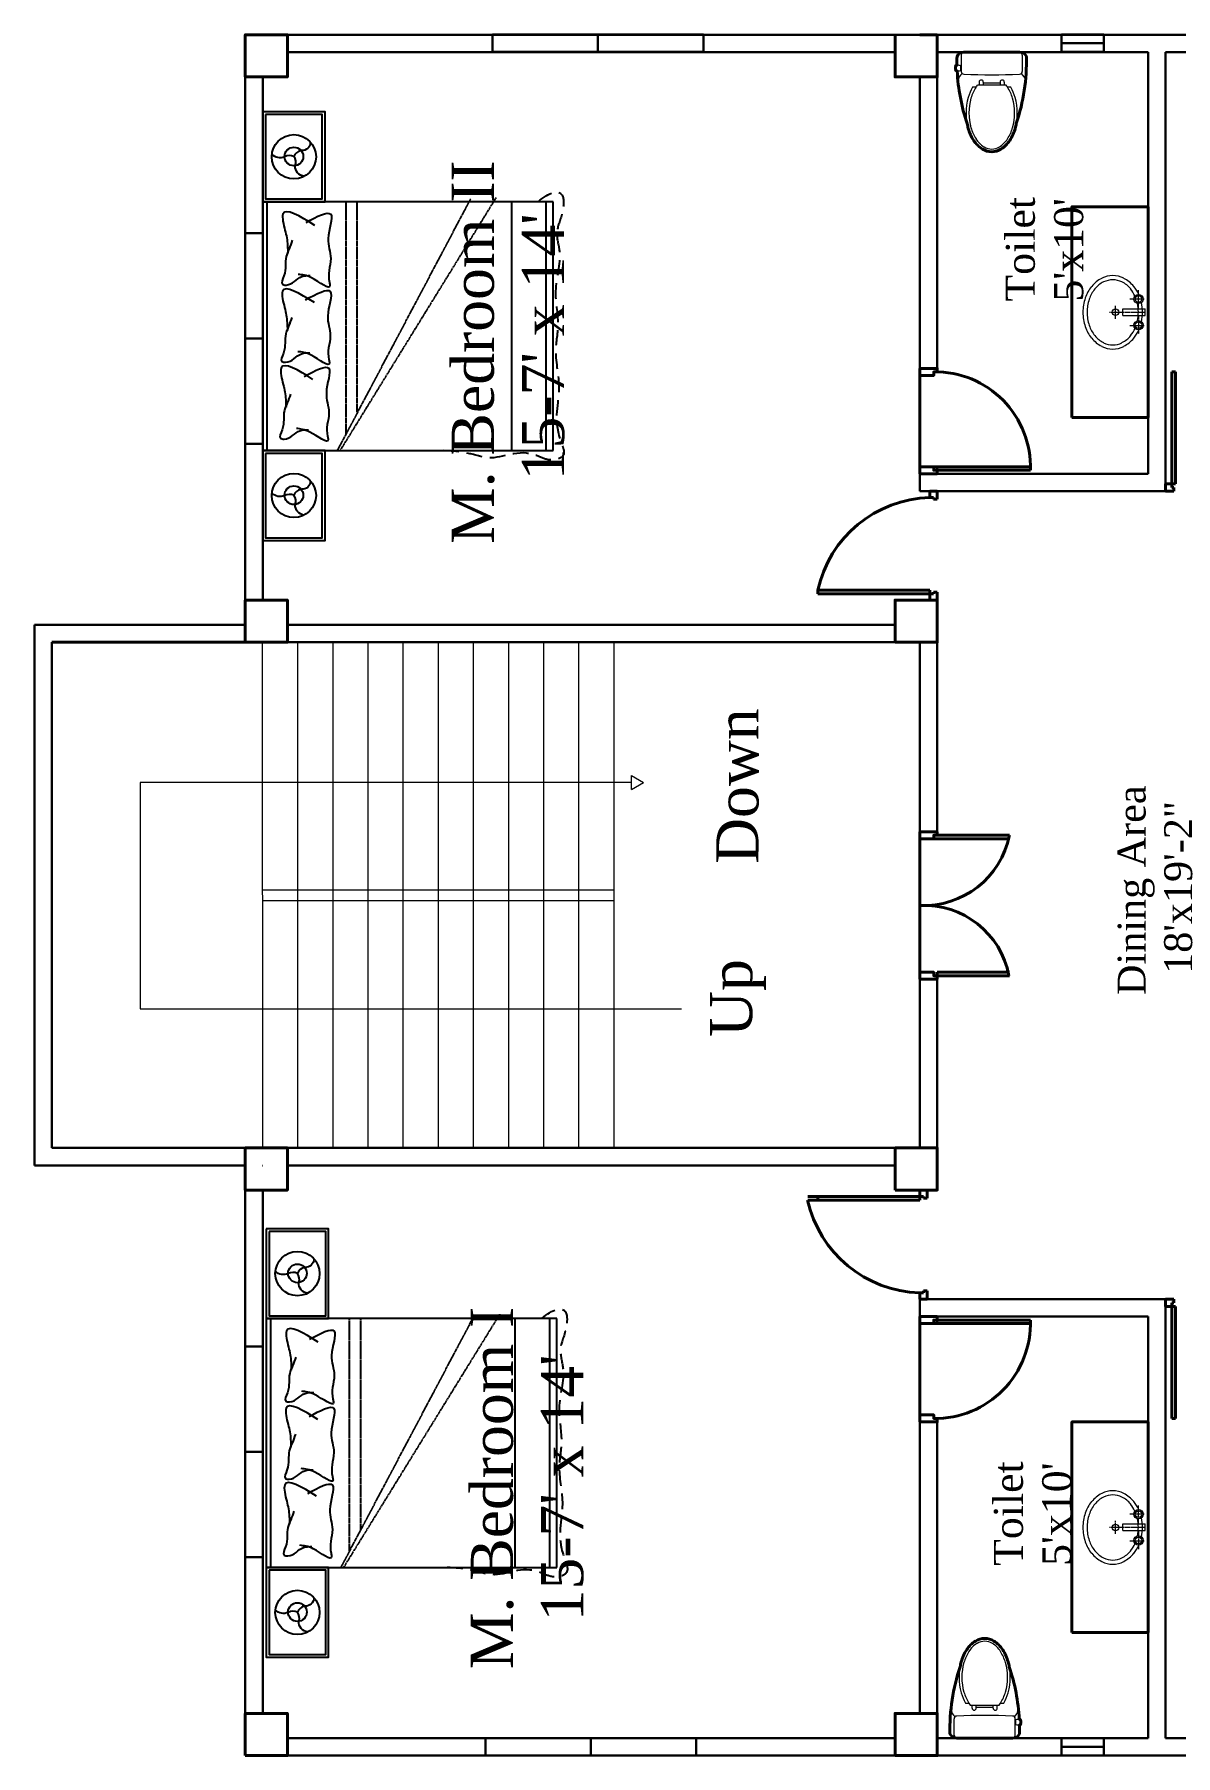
# Model space of a CAD drawing. Header units: inches. Extents: x -79350 to 491628, y -93215 to 155882.
# Drawn here: x 13029 to 13353.8, y 151797.5 to 152287.6 of the extents above; entities that cross this region are included whole.
import ezdxf

# ---------------------------------------------------------------- set-up
doc = ezdxf.new("R2010")
doc.units = ezdxf.units.IN
doc.header["$MEASUREMENT"] = 0
doc.linetypes.add('DASHDOT2', pattern=[0.5, 0.25, -0.125, 0, -0.125])
doc.linetypes.add('DASHED2', pattern=[0.375, 0.25, -0.125])
doc.layers.get('0').update_dxf_attribs({"lineweight": 30})
for name, color, linetype, lineweight in [('Column', 1, 'Continuous', 30), ('Letter', 7, 'Continuous', 20), ('LINE', 7, 'Continuous', 20), ('SANITARY', 42, 'Continuous', 13)]:
    doc.layers.add(name, color=color, linetype=linetype, lineweight=lineweight)
doc.layers.add('Door', color=7, linetype='Continuous', lineweight=40, true_color=0x763422)
doc.layers.add('Window', color=7, linetype='Continuous', lineweight=30, true_color=0x6b99dd)
for name, color, linetype in [('FURHATCH', 57, 'Continuous'), ('FURNITURE', 53, 'Continuous'), ('Stairs', 7, 'Continuous'), ('Wall', 7, 'Continuous')]:
    doc.layers.add(name, color=color, linetype=linetype)
doc.styles.get("Standard").update_dxf_attribs({"font": 'times.ttf', "height": 12})

# ---------------------------------------------------------------- blocks, each defined once
blk = doc.blocks.new('d30')
at = {"layer": 'Door', "ltscale": 0.3}
for p, q in [((37959.6, 7135.13), (37959.6, 7162.63)), ((37960.6, 7135.13), (37960.6, 7162.63)), ((37931.6, 7131.13), (37933.6, 7131.13)), ((37933.6, 7131.13), (37959.6, 7131.13)), ((37959.6, 7131.13), (37961.6, 7131.13))]:
    blk.add_line(p, q, dxfattribs=at)
for points in [[(37931.6, 7131.13), (37931.6, 7136.13), (37932.6, 7136.13), (37932.6, 7135.13), (37933.6, 7135.13), (37933.6, 7131.13)], [(37961.6, 7131.13), (37961.6, 7136.13), (37960.6, 7136.13), (37960.6, 7135.13), (37959.6, 7135.13), (37959.6, 7131.13)]]:
    blk.add_lwpolyline(points, dxfattribs=at)
blk.add_arc((37959.69, 7135.55), 27.09, 88.0728, 180.8948, dxfattribs=at)
blk = doc.blocks.new('A$Cd981bfd4')
at = {"layer": 'Door', "ltscale": 0.3}
for p, q in [((0, 41), (20.56, 41)), ((0, 40), (20.56, 40)), ((20.56, 42), (25.56, 42)), ((20.56, 40), (20.56, 41)), ((25.56, 42), (25.56, 40)), ((25.56, 40), (25.56, 21)), ((25.56, 2), (25.56, 21)), ((0, 2), (21.56, 2)), ((0, 1), (21.56, 1)), ((20.56, 0), (25.56, 0))]:
    blk.add_line(p, q, dxfattribs=at)
for points in [[(25.56, 42), (25.56, 40), (21.56, 40), (21.56, 41), (20.56, 41), (20.56, 42)], [(25.56, 0), (25.56, 2), (21.56, 2), (21.56, 1), (20.56, 1), (20.56, 0)]]:
    blk.add_lwpolyline(points, dxfattribs=at)
for centre, radius, start, end in [((24.32, 45.55), 24.58, 190.6572, 272.9002), ((24.43, -3.89), 24.91, 87.3888, 168.6891)]:
    blk.add_arc(centre, radius, start, end, dxfattribs=at)
blk = doc.blocks.new('yq_bed_01')
at = {"linetype": 'Continuous', "ltscale": 1000}
for p, q in [((2100, 900), (0, 900)), ((0, 900), (0, -900)), ((2100, -900), (2100, 900)), ((0, -900), (2100, -900))]:
    blk.add_line(p, q, dxfattribs=at)
at = {"linetype": 'Continuous'}
for points in [[(0, 1550), (0, 900), (450, 900), (450, 1550)], [(0, -900), (0, -1550), (450, -1550), (450, -900)]]:
    blk.add_lwpolyline(points, close=True, dxfattribs=at)
for centre in [(225, 1225), (225, -1225)]:
    blk.add_circle(centre, 160, dxfattribs=at)
at = {"layer": 'FURHATCH', "linetype": 'Continuous', "ltscale": 1000}
for p, q in [((30, 900), (30, -900)), ((1800, -900), (1800, 900)), ((2050, -900), (2050, 900))]:
    blk.add_line(p, q, dxfattribs=at)
at = {"layer": 'FURHATCH', "linetype": 'DASHED2', "ltscale": 0.5}
for p, q in [((540, -900), (1504, 921)), ((560, -900), (1689, 931)), ((600, 900), (600, -782)), ((680, 900), (680, -625))]:
    blk.add_line(p, q, dxfattribs=at)
at = {"layer": 'FURHATCH', "linetype": 'Continuous'}
for points in [[(20, 1530), (20, 920), (430, 920), (430, 1530)], [(20, -920), (20, -1530), (430, -1530), (430, -920)]]:
    blk.add_lwpolyline(points, close=True, dxfattribs=at)
for points in [[(346, 1329, -0.398826), (280, 1270, 0.069197), (273, 1269, 0.240714), (225, 1227, -0.240714)], [(225, 1227, 0.228099), (158, 1225, -0.317646), (66, 1242)], [(300, 1084, -0.414712), (235, 1160, 0.258086), (225, 1227)], [(225, -1223, 0.228099), (158, -1225, -0.317646), (66, -1208)], [(346, -1121, -0.398826), (280, -1180, 0.069197), (273, -1181, 0.240714), (225, -1223, -0.240714)], [(300, -1366, -0.414712), (235, -1290, 0.258086), (225, -1223)]]:
    blk.add_lwpolyline(points, format="xyb", dxfattribs=at)
for centre in [(225, 1227), (225, -1223)]:
    blk.add_circle(centre, 67.5, dxfattribs=at)
at = {"layer": 'FURHATCH', "linetype": 'DASHED2', "ltscale": 451.947922}
blk.add_open_spline([(1992, 900), (2071, 970), (2189, 999), (2167, 789), (2108, 682), (2173, 491), (2091, 272), (2150, 28), (2100, -200), (2173, -484), (2083, -701), (2209, -948), (2066, -979), (1864, -867), (1699, -991), (1474, -909), (1368, -903), (1308, -900)], degree=3, knots=[0, 0, 0, 0, 140.356688, 240.855445, 374.272085, 514.628774, 800.960617, 1037.309606, 1234.977718, 1501.883052, 1872.056655, 1990.732643, 2052.345442, 2125.407537, 2467.000811, 2608.004871, 2786.638856, 2786.638856, 2786.638856, 2786.638856], dxfattribs=at)
at = {"layer": 'FURHATCH', "linetype": 'Continuous', "ltscale": 1000}
for points, knots in [([(376, 729), (270, 795), (112, 892), (156, 710), (179, 623), (180, 565), (181, 528)], [0, 0, 0, 0, 257.192142, 380.388355, 440.188761, 557.045341, 557.045341, 557.045341, 557.045341]), ([(313, 750), (392, 793), (546, 876), (461, 661), (480, 562), (498, 484), (476, 402), (475, 340), (499, 246), (355, 365), (285, 372), (256, 374)], [0, 0, 0, 0, 197.98522, 383.798459, 461.536852, 537.063609, 629.138715, 719.341985, 744.183766, 895.041347, 1000.692483, 1000.692483, 1000.692483, 1000.692483]), ([(213, 622), (206, 601), (192, 561), (153, 477), (178, 400), (123, 302), (210, 290), (256, 366), (322, 366), (343, 366)], [0, 0, 0, 0, 70.314327, 132.712823, 281.06886, 345.030234, 373.143701, 508.899423, 574.349148, 574.349148, 574.349148, 574.349148]), ([(373, 170), (267, 236), (109, 333), (153, 151), (176, 64), (177, 6), (178, -31)], [0, 0, 0, 0, 257.192142, 380.388355, 440.188761, 557.045341, 557.045341, 557.045341, 557.045341]), ([(309, 191), (389, 234), (543, 317), (458, 102), (477, 3), (495, -75), (472, -157), (472, -219), (496, -313), (352, -194), (282, -187), (253, -185)], [0, 0, 0, 0, 197.98522, 383.798459, 461.536852, 537.063609, 629.138715, 719.341985, 744.183766, 895.041347, 1000.692483, 1000.692483, 1000.692483, 1000.692483]), ([(210, 63), (203, 42), (189, 2), (150, -82), (175, -159), (120, -257), (207, -269), (253, -193), (319, -193), (340, -193)], [0, 0, 0, 0, 70.314327, 132.712823, 281.06886, 345.030234, 373.143701, 508.899423, 574.349148, 574.349148, 574.349148, 574.349148]), ([(363, -385), (257, -319), (99, -222), (143, -405), (166, -492), (167, -549), (168, -587)], [0, 0, 0, 0, 257.192142, 380.388355, 440.188761, 557.045341, 557.045341, 557.045341, 557.045341]), ([(300, -364), (379, -321), (533, -238), (448, -453), (467, -553), (485, -631), (463, -712), (462, -774), (486, -868), (342, -750), (272, -743), (243, -740)], [0, 0, 0, 0, 197.98522, 383.798459, 461.536852, 537.063609, 629.138715, 719.341985, 744.183766, 895.041347, 1000.692483, 1000.692483, 1000.692483, 1000.692483]), ([(200, -493), (193, -514), (179, -553), (140, -637), (165, -714), (110, -812), (197, -824), (243, -749), (309, -749), (330, -749)], [0, 0, 0, 0, 70.314327, 132.712823, 281.06886, 345.030234, 373.143701, 508.899423, 574.349148, 574.349148, 574.349148, 574.349148])]:
    blk.add_open_spline(points, degree=3, knots=knots, dxfattribs=at)
blk = doc.blocks.new('yq_sink_01')
at = {"linetype": 'DASHDOT2'}
for p, q in [((69, 24), (69, 158)), ((131, 97), (26, 97)), ((236, 48), (236, -48)), ((278, 0), (26, 0)), ((131, -97), (26, -97)), ((69, -24), (69, -158))]:
    blk.add_line(p, q, dxfattribs=at)
for p, q in [((183, 24), (20, 24)), ((20, 24), (20, -24)), ((183, 24), (183, -24)), ((183, -24), (20, -24))]:
    blk.add_line(p, q)
for centre, radius in [((69, 95), 33.5), ((69, 95), 23.9), ((236, 1), 23.9), ((69, -95), 33.5), ((69, -95), 23.9)]:
    blk.add_circle(centre, radius)
for centre, radius, start, end in [((255, 91), 176, 62.9478, 117.0522), ((312, 19), 269, 140.9541, 156.021), ((312, 19), 239, 140.9541, 155.6677), ((277, 47), 224, 117.0522, 140.9541), ((277, 47), 195, 117.0522, 140.9541), ((255, 91), 146, 62.9478, 117.0522), ((233, 47), 195, 39.0459, 62.9478), ((233, 47), 224, 39.0459, 62.9478), ((199, 19), 239, 18.571, 39.0459), ((199, 19), 269, 18.571, 39.0459), ((366, 1), 326, 167.8612, 192.4926), ((366, 1), 296, 168.0916, 192.4003), ((145, 1), 296, 0, 18.571), ((145, 1), 296, 341.429, 360), ((145, 1), 326, 360, 18.571), ((145, 1), 326, 341.429, 360), ((312, -17), 239, 204.736, 219.0459), ((199, -17), 239, 320.9541, 341.429), ((199, -17), 269, 320.9541, 341.429), ((312, -17), 269, 204.5507, 219.0459), ((277, -45), 224, 219.0459, 242.9478), ((277, -45), 195, 219.0459, 242.9478), ((255, -88), 176, 242.9478, 297.0522), ((255, -88), 146, 242.9478, 297.0522), ((233, -45), 195, 297.0522, 320.9541), ((233, -45), 224, 297.0522, 320.9541)]:
    blk.add_arc(centre, radius, start, end)
blk = doc.blocks.new('yq_matong_01')
for p, q in [((0, 201), (0, -201)), ((20, 221), (139, 221)), ((252, 138), (252, 114)), ((216, 91), (238, 91)), ((216, 61), (238, 61)), ((223, 61), (223, -61)), ((238, 104), (238, -104)), ((216, -61), (238, -61)), ((216, -91), (238, -91)), ((252, -114), (252, -138)), ((20, -221), (139, -221)), ((97, -221), (97, -226)), ((97, -226), (132, -226)), ((132, -221), (132, -226))]:
    blk.add_line(p, q)
for centre, radius, start, end in [((55, 202), 54.8, 117.322, 181.8992), ((64, -1165), 1417, 71.4068, 91.3856), ((20, 201), 20, 90, 180), ((139, 201), 20, 2.3063, 90), ((217, 161), 83.2, 95.4963, 139.9324), ((-4840, 0), 5003, 357.6937, 2.3063), ((407, -123), 283, 105.2088, 123.2779), ((407, -123), 303, 105.2088, 120.5699), ((439, -242), 427, 74.7912, 105.2088), ((439, -242), 407, 74.7912, 105.2088), ((471, -123), 283, 56.7221, 74.7912), ((471, -123), 303, 56.7221, 74.7912), ((521, -47), 213, 32.2565, 56.7221), ((216, 76), 15, 90, 270), ((357, -47), 193, 123.2779, 128.1384), ((521, -47), 193, 32.2565, 56.7221), ((596, 0), 104, 360, 32.2565), ((596, 0), 124, 360, 32.2565), ((216, -76), 15, 90, 270), ((357, 47), 193, 231.8616, 236.7221), ((407, 123), 283, 236.7221, 254.7912), ((471, 123), 283, 285.2088, 303.2779), ((521, 47), 193, 303.2779, 327.7435), ((521, 47), 213, 303.2779, 327.7435), ((596, 0), 104, 327.7435, 360), ((596, 0), 124, 327.7435, 360), ((51, -204), 51.4, 175.687, 245.0918), ((20, -201), 20, 180, 270), ((157, -247), 63.1, 159.6834, 188.4939), ((72, -247), 63.1, 352.0944, 20.3166), ((64, 1165), 1417, 272.8967, 288.5932), ((139, -201), 20, 270, 357.6937), ((217, -161), 83.2, 220.0676, 264.5037), ((407, 123), 303, 239.4301, 254.7912), ((439, 242), 427, 254.7912, 285.2088), ((439, 242), 407, 254.7912, 285.2088), ((471, 123), 303, 285.2088, 303.2779), ((64, 1165), 1417, 268.6144, 271.2036), ((114, -226), 37, 237.5287, 304.2772)]:
    blk.add_arc(centre, radius, start, end)

msp = doc.modelspace()

# ---------------------------------------------------------------- linework, layer by layer
for p, q in [((13089, 152282.5), (13089, 152287.5)), ((13094, 152287.5), (13089, 152287.5)), ((13694, 152287.5), (13094, 152287.5)), ((13089, 152282.5), (13089, 152119.5)), ((13274, 152282.5), (13101, 152282.5)), ((13346, 152282.5), (13286, 152282.5)), ((13346, 152282.5), (13346, 152162.5)), ((13437, 152282.5), (13351, 152282.5)), ((13351, 152282.5), (13351, 152159.63)), ((13094, 152275.5), (13094, 152126.5)), ((13281, 152275.5), (13281, 152157.5)), ((13286, 152191.5), (13286, 152275.5)), ((13286, 152162.5), (13286, 152164.5)), ((13286, 152162.5), (13346, 152162.5)), ((13281, 152157.5), (13351, 152157.5)), ((13089, 152119.5), (13029, 152119.5)), ((13029, 151965.5), (13029, 152119.5)), ((13274, 152119.5), (13101, 152119.5)), ((13029, 152114.5), (13029, 152114.5)), ((13034, 151970.5), (13034, 152114.5)), ((13089, 152114.5), (13094, 152114.5)), ((13281, 152114.5), (13094, 152114.5)), ((13089, 151970.5), (13033.96, 151970.5)), ((13089, 151970.5), (13094, 151970.5)), ((13094, 151970.5), (13281, 151970.5)), ((13281, 151970.5), (13281, 151970.38)), ((13089, 151965.5), (13029, 151965.5)), ((13101, 151965.5), (13274, 151965.5)), ((13089, 151958.5), (13089, 151802.5)), ((13094, 151958.5), (13094, 151809.5)), ((13281, 151927.5), (13281, 151920.5)), ((13286, 151927.5), (13351, 151927.5)), ((13351, 151802.5), (13351, 151927.5)), ((13281, 151920.5), (13281, 151922.5)), ((13286, 151922.5), (13286, 151920.5)), ((13286, 151920.5), (13286, 151922.5)), ((13286, 151922.5), (13346, 151922.5)), ((13346, 151802.5), (13346, 151922.5)), ((13281, 151894.5), (13281, 151826.5)), ((13281, 151809.5), (13281, 151894.5)), ((13286, 151893.5), (13286, 151825.83)), ((13286, 151809.5), (13286, 151893.5)), ((13089, 151802.5), (13089, 151797.5)), ((13101, 151802.5), (13274, 151802.5)), ((13286, 151802.5), (13346, 151802.5)), ((13351, 151802.5), (13502, 151802.5)), ((13094, 151797.5), (13089, 151797.5)), ((13094, 151797.5), (13694, 151797.5))]:
    msp.add_line(p, q)
at = {"color": 7, "linetype": 'ByBlock', "lineweight": 40}
msp.add_line((13351, 152157.5), (13353, 152157.5), dxfattribs=at)
at = {"lineweight": 20}
for p, q in [((13094, 151970.5), (13093.96, 152114.5)), ((13104, 151970.5), (13104, 152114.5)), ((13114, 151970.5), (13114, 152114.5)), ((13124, 151970.5), (13124, 152114.5)), ((13134, 151970.5), (13134, 152114.5)), ((13144, 151970.5), (13144, 152114.5)), ((13154, 151970.5), (13154, 152114.5)), ((13164, 151970.5), (13164, 152114.5)), ((13174, 151970.5), (13174, 152114.5)), ((13184, 151970.5), (13184, 152114.5)), ((13194, 151970.5), (13194, 152114.5)), ((13198.97, 152072.56), (13198.97, 152076.6)), ((13198.97, 152076.6), (13202.4, 152074.6)), ((13198.97, 152074.6), (13059.07, 152074.6)), ((13059.07, 152074.6), (13059.07, 152010.11)), ((13198.97, 152072.56), (13202.4, 152074.6)), ((13094, 152044), (13194, 152044)), ((13094, 152041), (13194, 152041)), ((13059.07, 152010.11), (13213.24, 152010.11))]:
    msp.add_line(p, q, dxfattribs=at)
at = {"linetype": 'ByBlock'}
for p, q in [((13281, 152060.54), (13281, 152114.5)), ((13286, 152060.54), (13286, 152114.5)), ((13281, 152018.54), (13281, 151970.5)), ((13286, 152018.54), (13286, 151970.5)), ((13286, 151927.5), (13281, 151927.5))]:
    msp.add_line(p, q, dxfattribs=at)
at = {"color": 200, "lineweight": 20}
msp.add_line((13202.4, 152074.6), (13202.4, 152074.6), dxfattribs=at)
at = {"layer": 'Column'}
for p, q in [((13089, 152282.5), (13089, 152287.5)), ((13089, 152287.5), (13093.96, 152287.5)), ((13089, 152114.5), (13089, 152119.5)), ((13029, 152114.5), (13029, 152114.5)), ((13093.96, 152114.5), (13089, 152114.5)), ((13280.71, 152114.5), (13286, 152114.5)), ((13089, 151970.5), (13093.96, 151970.5)), ((13286, 151970.5), (13281, 151970.5)), ((13089, 151797.5), (13089, 151802.5)), ((13093.96, 151797.5), (13089, 151797.5)), ((13285.96, 151800.5), (13285.96, 151797.5))]:
    msp.add_line(p, q, dxfattribs=at)
at = {"layer": 'Column', "lineweight": 40}
for p, q in [((13094, 152287.5), (13089, 152287.5)), ((13089, 152275.5), (13094, 152275.5)), ((13277.5, 152275.5), (13286, 152275.5)), ((13094, 152126.5), (13089, 152126.5)), ((13089, 152114.5), (13094, 152114.5)), ((13094, 151970.5), (13089, 151970.5)), ((13089, 151958.5), (13094, 151958.5)), ((13089, 151809.5), (13089, 151797.5)), ((13101, 151809.5), (13089, 151809.5)), ((13101, 151797.5), (13101, 151809.5)), ((13286, 151809.5), (13277.5, 151809.5)), ((13089, 151797.5), (13101, 151797.5)), ((13285.96, 151797.5), (13286, 151797.5))]:
    msp.add_line(p, q, dxfattribs=at)
at = {"layer": 'Column', "color": 7, "lineweight": 40}
for points in [[(13089, 152275.5), (13089, 152287.5), (13101, 152287.5), (13101, 152275.5)], [(13089, 152275.5), (13089, 152287.5), (13101, 152287.5), (13101, 152275.5)], [(13089, 152114.5), (13089, 152126.5), (13101, 152126.5), (13101, 152114.5)], [(13089, 152114.5), (13089, 152126.5), (13101, 152126.5), (13101, 152114.5)], [(13274, 152114.5), (13274, 152126.5), (13286, 152126.5), (13286, 152114.5)], [(13089, 151958.5), (13089, 151970.5), (13101, 151970.5), (13101, 151958.5)], [(13089, 151958.5), (13089, 151970.5), (13101, 151970.5), (13101, 151958.5)], [(13274, 151958.5), (13274, 151970.5), (13286, 151970.5), (13286, 151958.5)], [(13089, 151797.5), (13089, 151809.5), (13101, 151809.5), (13101, 151797.5)]]:
    msp.add_lwpolyline(points, close=True, dxfattribs=at)
for points in [[(13286, 152287.5), (13286, 152275.5), (13274, 152275.5), (13274, 152287.5)], [(13283.5, 151958.5), (13274, 151958.5)], [(13274, 151802.5), (13274, 151809.5)], [(13274, 151797.5), (13274, 151809.5), (13286, 151809.5), (13286, 151797.5), (13285.96, 151797.5)], [(13286, 151809.5), (13286, 151802.5)]]:
    msp.add_lwpolyline(points, dxfattribs=at)
at = {"layer": 'Door'}
for p, q in [((13281, 152287.5), (13286, 152287.5)), ((13281, 152114.5), (13280.71, 152114.5)), ((13281, 152114.5), (13286, 152114.5)), ((13281, 151970.5), (13286, 151970.5)), ((13285.96, 151797.5), (13285.96, 151800.5))]:
    msp.add_line(p, q, dxfattribs=at)
at = {"layer": 'Door', "linetype": 'ByBlock', "lineweight": 40}
for p, q in [((13353.83, 152191.52), (13352.77, 152191.52)), ((13352.77, 152191.52), (13352.77, 152159.63)), ((13353.83, 152159.63), (13353.83, 152191.52)), ((13351, 152157.5), (13351, 152159.63)), ((13351, 152159.63), (13352.77, 152159.63)), ((13351, 152157.5), (13351, 152159.63)), ((13352.77, 152159.63), (13352.77, 152158.56)), ((13352.77, 152159.63), (13353.83, 152159.63)), ((13283.87, 152157.5), (13283.87, 152155.73)), ((13286, 152157.5), (13283.87, 152157.5)), ((13283.87, 152155.73), (13284.94, 152155.73)), ((13284.94, 152155.73), (13284.94, 152155.2)), ((13284.94, 152155.2), (13286, 152155.2)), ((13286, 152155.2), (13286, 152157.5)), ((13353.3, 152157.5), (13351, 152157.5)), ((13352.77, 152158.56), (13353.3, 152158.56)), ((13353.3, 152158.56), (13353.3, 152157.5)), ((13283.87, 152129.33), (13251.98, 152129.33)), ((13251.98, 152129.33), (13251.98, 152128.27)), ((13251.98, 152128.27), (13283.87, 152128.27)), ((13283.87, 152128.27), (13283.87, 152129.33)), ((13283.87, 152126.5), (13283.87, 152128.27)), ((13283.87, 152128.27), (13284.94, 152128.27)), ((13286, 152126.5), (13283.87, 152126.5)), ((13284.94, 152128.27), (13284.94, 152128.8)), ((13284.94, 152128.8), (13286, 152128.8)), ((13286, 152128.8), (13286, 152126.5)), ((13281, 151958.5), (13281, 151956.73)), ((13283.13, 151958.5), (13281, 151958.5)), ((13283.13, 151956.2), (13283.13, 151958.5)), ((13249.11, 151956.73), (13281, 151956.73)), ((13281, 151955.67), (13249.11, 151955.67)), ((13251.98, 151955.67), (13251.98, 151956.73)), ((13281, 151956.73), (13282.06, 151956.73)), ((13281, 151956.73), (13281, 151955.67)), ((13282.06, 151956.73), (13282.06, 151956.2)), ((13282.06, 151956.2), (13283.13, 151956.2)), ((13281, 151927.5), (13281, 151929.27)), ((13281, 151929.27), (13282.06, 151929.27)), ((13282.06, 151929.27), (13282.06, 151929.8)), ((13282.06, 151929.8), (13283.13, 151929.8)), ((13283.13, 151929.8), (13283.13, 151927.5)), ((13283.13, 151927.5), (13281, 151927.5)), ((13351, 151927.5), (13351, 151925.37)), ((13353.3, 151927.5), (13351, 151927.5)), ((13351, 151927.5), (13351, 151925.37)), ((13351, 151925.37), (13352.77, 151925.37)), ((13352.77, 151925.37), (13352.77, 151926.44)), ((13352.77, 151926.44), (13353.3, 151926.44)), ((13352.77, 151925.37), (13353.83, 151925.37)), ((13352.77, 151893.48), (13352.77, 151925.37)), ((13353.3, 151926.44), (13353.3, 151927.5)), ((13353.83, 151925.37), (13353.83, 151893.48)), ((13353.83, 151893.48), (13352.77, 151893.48))]:
    msp.add_line(p, q, dxfattribs=at)
for centre, start, end in [((13284.83, 152122.11), 91.625, 167.601), ((13281.95, 151962.89), 192.399, 268.375)]:
    msp.add_arc(centre, 33.63, start, end, dxfattribs=at)
at = {"layer": 'LINE', "lineweight": 40}
msp.add_line((13034, 152114.5), (13089, 152114.5), dxfattribs=at)
at = {"layer": 'LINE', "linetype": 'ByBlock', "lineweight": 40}
msp.add_line((13274, 151797.5), (13285.96, 151797.5), dxfattribs=at)
at = {"layer": 'SANITARY', "lineweight": 40}
for points in [[(13308.49, 152262.2, 0.087396), (13311.38, 152281.33, 0.289473), (13309.4, 152282.5), (13293.6, 152282.5, 0.312446), (13291.62, 152281.33, 0.011298), (13291.61, 152278.81, 0.022445), (13291.39, 152278.79, 0.29977), (13291.42, 152277.19, 0.02582), (13291.67, 152277.17, 0.068596), (13294.51, 152262.2, 0.021224), (13294.83, 152260.81, 0.079005), (13296.37, 152257.39, 0.107159), (13298.9, 152254.91, 0.141682), (13301.5, 152254.15, 0.141682), (13304.1, 152254.91, 0.107159), (13306.63, 152257.39, 0.079005), (13308.17, 152260.81, 0.021224)], [(13292.51, 151822.8, 0.087396), (13289.62, 151803.67, 0.289473), (13291.6, 151802.5), (13307.4, 151802.5, 0.312446), (13309.38, 151803.67, 0.011298), (13309.39, 151806.19, 0.022445), (13309.61, 151806.21, 0.29977), (13309.58, 151807.81, 0.02582), (13309.33, 151807.83, 0.068596), (13306.49, 151822.8, 0.021224), (13306.17, 151824.19, 0.079005), (13304.63, 151827.61, 0.107159), (13302.1, 151830.09, 0.141682), (13299.5, 151830.85, 0.141682), (13296.9, 151830.09, 0.107159), (13294.37, 151827.61, 0.079005), (13292.83, 151824.19, 0.021224)]]:
    msp.add_lwpolyline(points, format="xyb", close=True, dxfattribs=at)
at = {"layer": 'SANITARY', "linetype": 'ByBlock', "lineweight": 40}
for points in [[(13324.35, 152178.5), (13346, 152178.5), (13346, 152238.5), (13324.35, 152238.5)], [(13324.35, 151832.5), (13346, 151832.5), (13346, 151892.5), (13324.35, 151892.5)]]:
    msp.add_lwpolyline(points, close=True, dxfattribs=at)
at = {"layer": 'Wall'}
for p, q in [((13286, 152275.5), (13286, 152282.5)), ((13029, 152119.5), (13029, 152119.5)), ((13029, 152119.5), (13029, 152114.5)), ((13281, 152036.58), (13281, 152042.5)), ((13029, 151965.5), (13029, 151970.5)), ((13033.96, 151965.5), (13029, 151965.5)), ((13094, 151965.38), (13093.96, 151965.38)), ((13286, 151809.5), (13286, 151802.5))]:
    msp.add_line(p, q, dxfattribs=at)
at = {"layer": 'Wall', "color": 1, "lineweight": 40}
for p, q in [((13281, 151970.5), (13286, 151970.5)), ((13286, 151802.5), (13286, 151797.5)), ((13286, 151797.5), (13285.96, 151797.5))]:
    msp.add_line(p, q, dxfattribs=at)
at = {"layer": 'Window'}
for p, q in [((13159.41, 152287.58), (13219.41, 152287.58)), ((13159.41, 152282.58), (13159.41, 152287.58)), ((13189.41, 152287.58), (13189.41, 152282.58)), ((13219.41, 152287.58), (13219.41, 152282.58)), ((13321.41, 152287.58), (13333.41, 152287.58)), ((13321.41, 152282.58), (13321.41, 152287.58)), ((13321.41, 152287.58), (13333.41, 152287.58)), ((13321.41, 152287.58), (13333.41, 152287.58)), ((13321.41, 152287.58), (13333.41, 152287.58)), ((13333.41, 152287.58), (13333.41, 152282.58)), ((13219.41, 152282.58), (13159.41, 152282.58)), ((13321.41, 152285.08), (13333.41, 152285.08)), ((13333.41, 152282.58), (13321.41, 152282.58)), ((13321.41, 152282.58), (13333.41, 152282.58)), ((13089, 152171), (13089, 152231)), ((13089, 152231), (13094, 152231)), ((13094, 152231), (13094, 152171)), ((13089, 152201), (13094, 152201)), ((13094, 152171), (13089, 152171)), ((13089, 151854), (13089, 151914)), ((13089, 151914), (13094, 151914)), ((13094, 151914), (13094, 151854)), ((13089, 151884), (13094, 151884)), ((13094, 151854), (13089, 151854)), ((13157.41, 151802.5), (13217.41, 151802.5)), ((13157.41, 151797.5), (13157.41, 151802.5)), ((13187.41, 151802.5), (13187.41, 151797.5)), ((13217.41, 151802.5), (13217.41, 151797.5)), ((13321.41, 151797.5), (13321.41, 151802.5)), ((13321.41, 151802.5), (13333.41, 151802.5)), ((13333.41, 151802.5), (13333.41, 151797.5)), ((13217.41, 151797.5), (13157.41, 151797.5)), ((13321.41, 151800), (13333.41, 151800)), ((13321.41, 151797.5), (13333.41, 151797.5))]:
    msp.add_line(p, q, dxfattribs=at)

# ---------------------------------------------------------------- block references
at = {"layer": 'FURNITURE', "linetype": 'ByBlock', "lineweight": 40, "xscale": 0.03937007874015748, "yscale": 0.03937007874015748, "zscale": 0.03937007874015748}
msp.add_blockref('yq_bed_01', (13094, 152204.51), dxfattribs=at)
at = {"layer": 'FURNITURE', "color": 116, "linetype": 'ByBlock', "lineweight": 40, "true_color": 0x136734, "xscale": 0.03937007874015748, "yscale": 0.03937007874015748, "zscale": 0.03937007874015748}
msp.add_blockref('yq_bed_01', (13095, 151886.5), dxfattribs=at)
at = {"layer": 'SANITARY', "lineweight": 40, "xscale": 0.03937007874015748, "yscale": 0.03937007874015748, "zscale": 0.03937007874015748}
for p, rotation in [((13301.5, 152282.5), 270), ((13299.5, 151802.5), 90)]:
    msp.add_blockref('yq_matong_01', p, dxfattribs=dict(at, rotation=rotation))
at = {"layer": 'SANITARY', "linetype": 'ByBlock', "lineweight": 40, "xscale": 0.03937007874015748, "yscale": 0.03937007874015748, "zscale": 0.03937007874015748, "rotation": 180.000000000015}
for p in [(13346, 152208.5), (13346, 151862.5)]:
    msp.add_blockref('yq_sink_01', p, dxfattribs=at)
at = {"layer": 'Wall', "color": 7, "rotation": 270}
msp.add_blockref('d30', (6149.87, 190124.1), dxfattribs=at)
at = {"layer": 'Wall', "rotation": 180}
msp.add_blockref('A$Cd981bfd4', (13306.56, 152060.54), dxfattribs=at)
at = {"layer": 'Wall', "color": 7, "xscale": -1, "rotation": 270}
msp.add_blockref('d30', (6149.87, 113960.9), dxfattribs=at)

# ---------------------------------------------------------------- texts
at = {"layer": 'Letter', "attachment_point": 1, "rotation": 90}
for s, width, gutter_width, heights, insert, char_height in [("M. Bedroom II^J    15-7' x 14'", 143.7063, 60, [47.61], (13147.78, 152142.5), 12), ("Toilet^J5'x10'", 97.678, 41.31, [0], (13305.5, 152211.5), 8.2616), ('Dining Area ^J  18\'x19\'-2"', 95.1702, 39.74, [31.53], (13337.35, 152014.08), 7.9471), ("M. Bedroom I^J   15-7' x 14'", 143.7063, 60, [47.61], (13153.21, 151822.12), 12), ("Toilet^J5'x10'", 97.678, 41.31, [0], (13302.11, 151851.5), 8.2616)]:
    msp.add_mtext_dynamic_manual_height_columns(s, width=width, gutter_width=gutter_width, heights=heights, dxfattribs=dict(at, insert=insert, char_height=char_height))
at = {"layer": 'Stairs', "char_height": 12, "attachment_point": 1, "rotation": 90}
for s, width, insert in [('Down', 86.0171, (13223.1, 152051.38)), ('Up', 69.7229, (13221.32, 152002.14))]:
    msp.add_mtext_dynamic_manual_height_columns(s, width=width, gutter_width=60, heights=[0], dxfattribs=dict(at, insert=insert))

doc.saveas('drawing.dxf')
